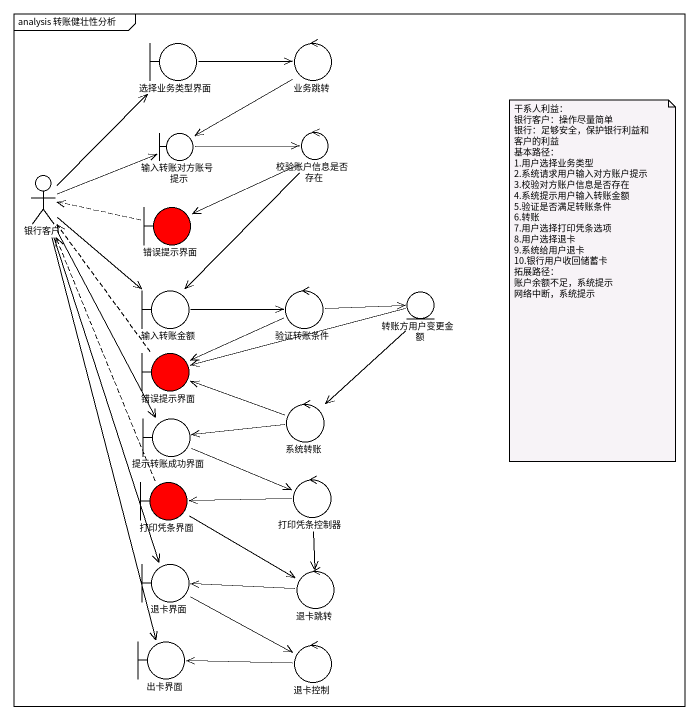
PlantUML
@startuml
mainframe analysis 转账健壮性分析
boundary 选择业务类型界面
control 业务跳转
boundary 输入转账对方账号提示
control 校验账户信息是否存在
actor 银行客户
boundary 错误提示界面 #FF0000
boundary 输入转账金额
control 验证转账条件
entity 转账方用户变更金额
boundary "错误提示界面" as 错误提示界面_2 #FF0000
control 系统转账
boundary 提示转账成功界面
boundary 打印凭条界面 #FF0000
control 打印凭条控制器
boundary 退卡界面
control 退卡跳转
boundary 出卡界面
control 退卡控制
选择业务类型界面 -right-> 业务跳转
业务跳转 --> 输入转账对方账号提示
输入转账对方账号提示 -right-> 校验账户信息是否存在
校验账户信息是否存在 -left-> 错误提示界面
校验账户信息是否存在 --> 输入转账金额
银行客户 -up-> 选择业务类型界面
银行客户 -right-> 输入转账对方账号提示
银行客户 --> 输入转账金额
银行客户 --> 提示转账成功界面
银行客户 --> 退卡界面
银行客户 --> 出卡界面
错误提示界面 .left.> 银行客户
输入转账金额 -right-> 验证转账条件
验证转账条件 -right-> 转账方用户变更金额
验证转账条件 -left-> 错误提示界面_2
转账方用户变更金额 -left-> 错误提示界面_2
转账方用户变更金额 --> 系统转账
错误提示界面_2 .up.> 银行客户
系统转账 -left-> 错误提示界面_2
系统转账 -left-> 提示转账成功界面
提示转账成功界面 -right-> 打印凭条控制器
打印凭条界面 .up.> 银行客户
打印凭条界面 --> 退卡跳转
打印凭条控制器 -left-> 打印凭条界面
打印凭条控制器 --> 退卡跳转
退卡界面 -right-> 退卡控制
退卡跳转 -left-> 退卡界面
退卡控制 -left-> 出卡界面
note as N1
  干系人利益：
  银行客户：操作尽量简单
  银行：足够安全，保护银行利益和客户的利益
  基本路径：
  1.用户选择业务类型
  2.系统请求用户输入对方账户提示
  3.校验对方账户信息是否存在
  4.系统提示用户输入转账金额
  5.验证是否满足转账条件
  6.转账
  7.用户选择打印凭条选项
  8.用户选择退卡
  9.系统给用户退卡
  10.银行用户收回储蓄卡
  拓展路径：
  账户余额不足，系统提示
  网络中断，系统提示
end note
@enduml
